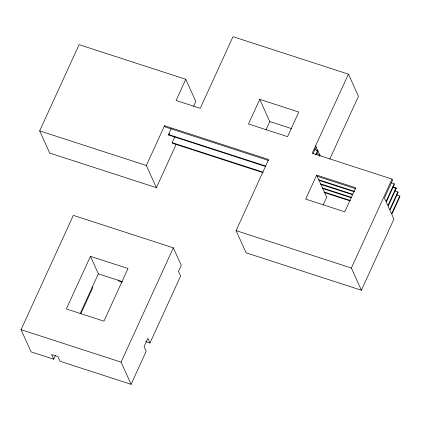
<?xml version="1.0" encoding="UTF-8"?>
<svg xmlns="http://www.w3.org/2000/svg" width="421" height="421" viewBox="0 0 421 421"><rect width="100%" height="100%" fill="white"/><g stroke="black" fill="none" stroke-linecap="round" stroke-linejoin="round"><path stroke-width="0.63" d="M176.22 144.277L156.375 187.677L49.699 153.06L39.679 130.868L79.095 44.668L185.772 79.285L195.791 101.477L193.618 106.234M55.34 355.661L53.72 359.208L31.07 351.856L21.05 329.664L73.328 215.363L173.352 247.827L181.262 265.346L178.509 271.371L180.62 276.039L149.976 343.036L145.603 341.615M90.436 256.321L66.365 308.956L103.934 321.149L128.005 268.514L90.436 256.321L98.346 273.845L122.369 281.638M156.375 187.677L146.355 165.485L164.532 125.737L268.619 159.512L236.102 230.624L246.122 252.821L361.392 290.222L393.909 219.109L391.798 214.436L399.95 196.612L399.687 196.028L396.566 195.018M185.772 79.285L176.078 100.482L200.238 108.323L233.002 36.68L348.43 74.138L358.455 96.33L329.785 159.017M80.022 313.913L98.346 273.845M80.874 313.692L92.594 288.069L92.062 286.901M265.362 166.427L168.753 135.078L168.484 134.494L171.173 128.621M168.753 135.078L169.558 133.32M262.82 172.584L172.442 143.256L172.178 142.672L174.862 136.799M149.976 343.036L147.866 338.363L144.071 346.667L146.176 351.34L131.094 384.32L121.074 362.128L173.352 247.827M259.746 99.351L248.485 123.979L287.543 136.651L298.805 112.028L259.746 99.351L269.766 121.548L291.469 128.589M266.014 129.752L269.766 121.548M348.43 74.138L312.193 153.186L392.04 179.093L392.567 180.262L384.415 198.086L385.999 201.591L394.151 183.766L391.03 182.751M312.982 153.781L316.118 146.918M315.608 154.996L317.702 150.423L314.587 149.413M316.397 154.439L317.966 151.007L316.097 150.402M319.023 155.654L319.55 154.512L316.429 153.502M319.286 156.238L319.813 155.096M316.65 175.099L305.667 199.112L344.752 211.795L355.734 187.782L316.65 175.099L326.67 197.291L323.186 204.906M361.392 290.222L351.372 268.03L392.04 179.093M392.877 186.84L395.993 187.855L387.846 205.674L386.262 202.175L394.414 184.351L394.151 183.766M395.993 187.855L396.256 188.44L388.109 206.258L389.688 209.763L397.84 191.939L394.719 190.929M399.687 196.028L391.535 213.852L389.951 210.347L398.103 192.523L397.84 191.939M393.14 187.424L396.256 188.44M268.524 160.48L165.058 126.905L164.532 125.737M317.176 176.267L355.64 188.745M318.76 179.767L354.119 191.245M319.023 180.351L354.382 191.829M168.484 134.494L265.719 166.048M320.602 183.856L352.866 194.323M320.87 184.44L352.509 194.707M322.449 187.945L351.609 197.407M322.712 188.529L351.251 197.791M172.178 142.672L263.178 172.2M324.296 192.034L350.351 200.491M324.559 192.618L349.998 200.87M39.679 130.868L146.355 165.485M236.102 230.624L351.372 268.03M122.016 282.165L118.948 281.17L118.422 280.002M21.05 329.664L121.074 362.128M131.094 384.32L60.008 361.244L57.898 356.576L51.609 354.535L53.72 359.208M315.592 145.75L320.155 155.707"/></g></svg>
